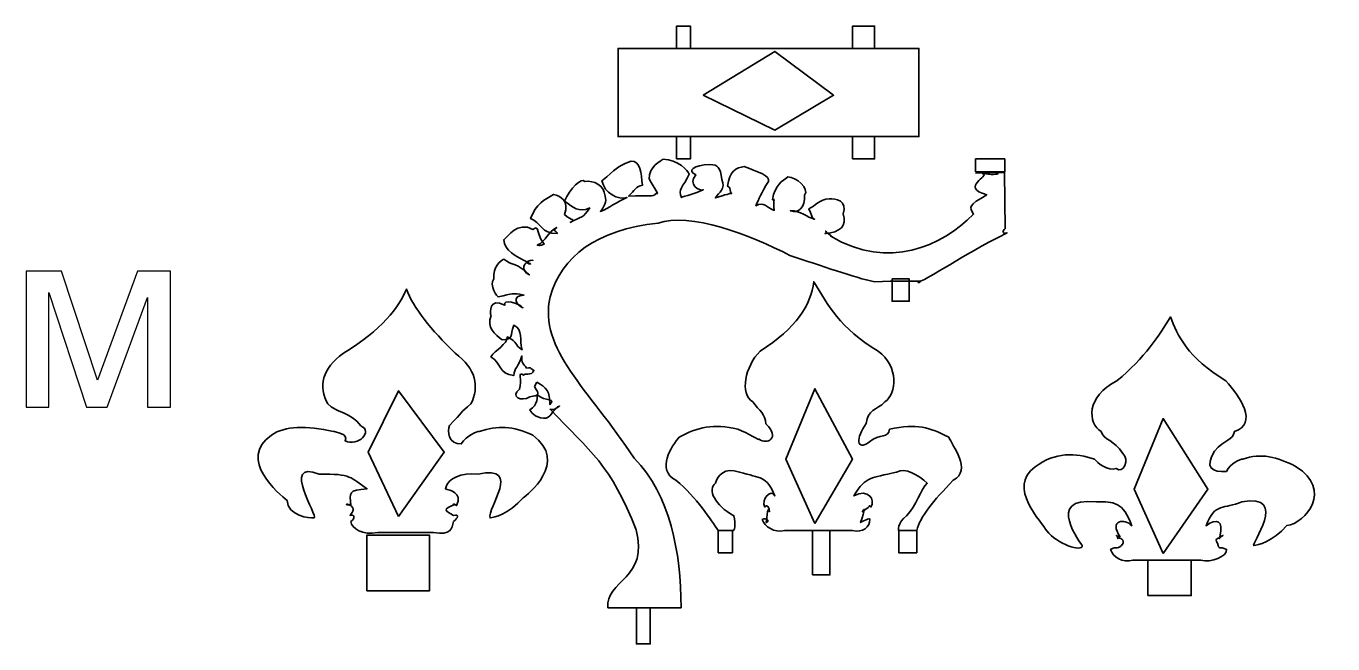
# Model space of a CAD drawing. Header units: centimetres. Extents: x -108 to 55, y -52 to 52.
# Drawn here: x 15.75 to 33.35, y -27.77 to -19.44 of the extents above; entities that cross this region are included whole.
import ezdxf

# ---------------------------------------------------------------- set-up
doc = ezdxf.new("R2010")
doc.units = ezdxf.units.CM
doc.header["$MEASUREMENT"] = 0
doc.layers.add('layer 1', color=7, linetype='Continuous')

msp = doc.modelspace()

# ---------------------------------------------------------------- linework, layer by layer
at = {"layer": 'layer 1', "color": 250, "lineweight": 35}
for points, knots in [([(24.50603, -19.74223), (24.50603, -19.74223), (24.69248, -19.74223), (24.69248, -19.74223), (24.69248, -19.74223), (24.69248, -19.74223), (24.69248, -19.44182), (24.69248, -19.44182), (24.69248, -19.44182), (24.69248, -19.44182), (24.50603, -19.44182), (24.50603, -19.44182), (24.50603, -19.44182), (24.50603, -19.44182), (24.50603, -19.74223), (24.50603, -19.74223)], [0, 0, 0, 0, 0.2, 0.2, 0.2, 0.2, 0.4, 0.4, 0.4, 0.4, 0.6, 0.6, 0.6, 0.6, 1, 1, 1, 1]), ([(26.87701, -19.74223), (26.87701, -19.74223), (27.17346, -19.74223), (27.17346, -19.74223), (27.17346, -19.74223), (27.17346, -19.74223), (27.17346, -19.44182), (27.17346, -19.44182), (27.17346, -19.44182), (27.17346, -19.44182), (26.87701, -19.44182), (26.87701, -19.44182), (26.87701, -19.44182), (26.87701, -19.44182), (26.87701, -19.74223), (26.87701, -19.74223)], [0, 0, 0, 0, 0.2, 0.2, 0.2, 0.2, 0.4, 0.4, 0.4, 0.4, 0.6, 0.6, 0.6, 0.6, 1, 1, 1, 1]), ([(24.71721, -20.93203), (24.71721, -20.93203), (24.48129, -20.93203), (24.48129, -20.93203), (24.48129, -20.93203), (24.48129, -20.93203), (23.71975, -20.93203), (23.71975, -20.93203), (23.71975, -20.93203), (23.71975, -20.93203), (23.71975, -19.74223), (23.71975, -19.74223), (23.71975, -19.74223), (23.71975, -19.74223), (24.48129, -19.74223), (24.48129, -19.74223), (24.48129, -19.74223), (24.48129, -19.74223), (24.76469, -19.74223), (24.76469, -19.74223), (24.76469, -19.74223), (24.76469, -19.74223), (26.84404, -19.74223), (26.84404, -19.74223), (26.84404, -19.74223), (26.84404, -19.74223), (27.11975, -19.74223), (27.11975, -19.74223), (27.11975, -19.74223), (27.11975, -19.74223), (27.77046, -19.74223), (27.77046, -19.74223), (27.77046, -19.74223), (27.77046, -19.74223), (27.77046, -20.93203), (27.77046, -20.93203), (27.77046, -20.93203), (27.77046, -20.93203), (27.15179, -20.93203), (27.15179, -20.93203), (27.15179, -20.93203), (27.15179, -20.93203), (26.84404, -20.93203), (26.84404, -20.93203), (26.84404, -20.93203), (26.84404, -20.93203), (24.71721, -20.93203), (24.71721, -20.93203)], [0, 0, 0, 0, 0.07692308, 0.07692308, 0.07692308, 0.07692308, 0.15384615, 0.15384615, 0.15384615, 0.15384615, 0.23076923, 0.23076923, 0.23076923, 0.23076923, 0.30769231, 0.30769231, 0.30769231, 0.30769231, 0.38461538, 0.38461538, 0.38461538, 0.38461538, 0.46153846, 0.46153846, 0.46153846, 0.46153846, 0.53846154, 0.53846154, 0.53846154, 0.53846154, 0.61538462, 0.61538462, 0.61538462, 0.61538462, 0.69230769, 0.69230769, 0.69230769, 0.69230769, 0.76923077, 0.76923077, 0.76923077, 0.76923077, 0.84615385, 0.84615385, 0.84615385, 0.84615385, 1, 1, 1, 1]), ([(24.50603, -21.23248), (24.50603, -21.23248), (24.69248, -21.23248), (24.69248, -21.23248), (24.69248, -21.23248), (24.69248, -21.23248), (24.69248, -20.93203), (24.69248, -20.93203), (24.69248, -20.93203), (24.69248, -20.93203), (24.50603, -20.93203), (24.50603, -20.93203), (24.50603, -20.93203), (24.50603, -20.93203), (24.50603, -21.23248), (24.50603, -21.23248)], [0, 0, 0, 0, 0.2, 0.2, 0.2, 0.2, 0.4, 0.4, 0.4, 0.4, 0.6, 0.6, 0.6, 0.6, 1, 1, 1, 1]), ([(26.87701, -21.23248), (26.87701, -21.23248), (27.17346, -21.23248), (27.17346, -21.23248), (27.17346, -21.23248), (27.17346, -21.23248), (27.17346, -20.93203), (27.17346, -20.93203), (27.17346, -20.93203), (27.17346, -20.93203), (26.87701, -20.93203), (26.87701, -20.93203), (26.87701, -20.93203), (26.87701, -20.93203), (26.87701, -21.23248), (26.87701, -21.23248)], [0, 0, 0, 0, 0.2, 0.2, 0.2, 0.2, 0.4, 0.4, 0.4, 0.4, 0.6, 0.6, 0.6, 0.6, 1, 1, 1, 1]), ([(28.53376, -21.42537), (28.98569, -21.39002), (28.86146, -21.47201), (28.62891, -21.42936), (28.62891, -21.42936), (28.74312, -21.46003), (28.3071, -21.61388), (28.68586, -21.71534), (28.68586, -21.71534), (28.43712, -21.86073), (28.44677, -21.87926), (28.50737, -21.97755), (28.50737, -21.97755), (28.06956, -22.41356), (27.371, -22.73795), (26.5839, -22.27607), (26.5839, -22.27607), (26.62132, -22.27376), (26.52916, -22.2433), (26.51703, -22.20565), (26.51703, -22.20565), (26.50901, -22.19128), (26.54387, -22.25191), (26.50473, -22.23755), (26.50473, -22.23755), (26.71788, -22.22587), (26.80287, -22.13392), (26.74968, -21.97207), (26.74968, -21.97207), (26.81796, -21.80329), (26.64795, -21.75982), (26.5603, -21.77115), (26.5603, -21.77115), (26.43752, -21.77577), (26.37327, -21.86772), (26.29062, -21.90468), (26.29062, -21.90468), (26.35253, -22.05771), (26.33868, -22.04848), (26.36648, -22.04414), (26.36648, -22.04414), (26.25814, -22.02206), (26.18055, -21.9267), (26.03902, -21.93228), (26.03902, -21.93228), (26.14351, -21.97138), (26.24029, -21.89332), (26.23195, -21.71941), (26.23195, -21.71941), (26.2982, -21.63989), (26.11785, -21.47181), (26.00544, -21.47642), (26.00544, -21.47642), (25.93419, -21.53041), (25.8328, -21.57971), (25.79766, -21.78397), (25.79766, -21.78397), (25.84283, -21.76082), (25.79994, -21.79207), (25.8215, -21.92622), (25.8215, -21.92622), (25.72283, -21.88322), (25.68166, -21.80891), (25.57459, -21.86376), (25.57459, -21.86376), (25.61562, -21.77532), (25.64884, -21.69205), (25.74437, -21.53713), (25.74437, -21.53713), (25.77048, -21.45737), (25.60949, -21.41389), (25.41912, -21.33652), (25.41912, -21.33652), (25.31073, -21.34789), (25.21971, -21.39753), (25.19498, -21.60179), (25.19498, -21.60179), (25.25782, -21.61664), (25.21509, -21.73808), (25.24941, -21.69371), (25.24941, -21.69371), (25.24018, -21.70011), (25.1679, -21.71055), (25.02937, -21.75779), (25.02937, -21.75779), (25.07867, -21.68124), (25.17486, -21.64251), (25.11663, -21.50809), (25.11663, -21.50809), (25.08956, -21.34603), (25.07212, -21.31199), (24.95316, -21.30717), (24.95316, -21.30717), (24.74364, -21.31885), (24.63287, -21.38944), (24.76834, -21.448), (24.76834, -21.448), (24.64614, -21.57964), (24.82249, -21.67059), (24.86576, -21.64954), (24.86576, -21.64954), (24.61372, -21.75496), (24.55922, -21.74011), (24.57135, -21.7542), (24.57135, -21.7542), (24.52487, -21.642), (24.5905, -21.62012), (24.67663, -21.43863), (24.67663, -21.43863), (24.66354, -21.40156), (24.52725, -21.23334), (24.32261, -21.23761), (24.32261, -21.23761), (24.31389, -21.24939), (24.12097, -21.34134), (24.13778, -21.50306), (24.13778, -21.50306), (24.21688, -21.64055), (24.28533, -21.7284), (24.22773, -21.69874), (24.22773, -21.69874), (24.19011, -21.75744), (24.13458, -21.71393), (23.86042, -21.73674), (23.86042, -21.73674), (23.94, -21.65567), (23.96556, -21.60338), (24.04614, -21.58705), (24.04614, -21.58705), (24.03119, -21.4253), (24.02216, -21.25732), (23.8948, -21.26183), (23.8948, -21.26183), (23.68155, -21.34596), (23.69691, -21.36511), (23.50168, -21.52683), (23.50168, -21.52683), (23.53365, -21.69629), (23.72268, -21.78838), (23.83758, -21.75448), (23.83758, -21.75448), (23.68692, -21.81604), (23.60806, -21.89246), (23.48087, -21.94134), (23.48087, -21.94134), (23.52776, -21.8847), (23.57241, -21.80195), (23.54419, -21.73674), (23.54419, -21.73674), (23.52738, -21.57527), (23.39595, -21.52448), (23.26931, -21.53582), (23.26931, -21.53582), (23.23203, -21.47708), (23.07073, -21.63238), (22.99787, -21.8013), (22.99787, -21.8013), (23.11025, -21.87988), (23.18955, -21.9659), (23.33707, -21.89259), (23.33707, -21.89259), (23.25639, -22.03088), (23.21701, -22.00948), (23.075, -22.08844), (23.075, -22.08844), (23.15472, -22.03016), (23.09754, -22.08486), (22.99645, -21.97999), (22.99645, -21.97999), (23.06932, -21.80068), (22.93827, -21.72544), (22.85076, -21.712), (22.85076, -21.712), (22.7234, -21.784), (22.61677, -21.83344), (22.53981, -22.03756), (22.53981, -22.03756), (22.67527, -22.08197), (22.68619, -22.25006), (22.89944, -22.23827), (22.89944, -22.23827), (22.90426, -22.20503), (22.81903, -22.21453), (22.8919, -22.15583), (22.8919, -22.15583), (22.76108, -22.22346), (22.75943, -22.33746), (22.6309, -22.39599), (22.6309, -22.39599), (22.66951, -22.38593), (22.61811, -22.41849), (22.7214, -22.38369), (22.7214, -22.38369), (22.58821, -22.17933), (22.66697, -22.12879), (22.57195, -22.18312), (22.57195, -22.18312), (22.36056, -22.06984), (22.24063, -22.27851), (22.17883, -22.32361), (22.17883, -22.32361), (22.19568, -22.47126), (22.32332, -22.5362), (22.54036, -22.64903), (22.54036, -22.64903), (22.47556, -22.64331), (22.45458, -22.61113), (22.57161, -22.59901), (22.57161, -22.59901), (22.42712, -22.61158), (22.40579, -22.74212), (22.5251, -22.79576), (22.5251, -22.79576), (22.35698, -22.63246), (22.29152, -22.67301), (22.17959, -22.58468), (22.17959, -22.58468), (22.13542, -22.6027), (22.03097, -22.68796), (22.04406, -22.85016), (22.04406, -22.85016), (21.97271, -22.92964), (22.10225, -23.10506), (22.10349, -23.09314), (22.10349, -23.09314), (22.3124, -23.05342), (22.28198, -23.03271), (22.45048, -23.06982), (22.45048, -23.06982), (22.27922, -23.0736), (22.34602, -23.21299), (22.43697, -23.23883), (22.43697, -23.23883), (22.38344, -23.17668), (22.15857, -23.11808), (22.19337, -23.20507), (22.19337, -23.20507), (21.98008, -23.09235), (21.99173, -23.3087), (22.00854, -23.34591), (22.00854, -23.34591), (21.94284, -23.50762), (22.06487, -23.60081), (22.15613, -23.67147), (22.15613, -23.67147), (22.3062, -23.6582), (22.26592, -23.6273), (22.31329, -23.47627), (22.31329, -23.47627), (22.44814, -23.53742), (22.38281, -23.66854), (22.42795, -23.805), (22.42795, -23.805), (22.31436, -23.73665), (22.3783, -23.71046), (22.22623, -23.63333), (22.22623, -23.63333), (22.22982, -23.72776), (22.06359, -23.81303), (22.00551, -23.90025), (22.00551, -23.90025), (22.15575, -23.98759), (22.10445, -24.13187), (22.31288, -24.15333), (22.31288, -24.15333), (22.32125, -24.04736), (22.37792, -24.04626), (22.42416, -23.88892), (22.42416, -23.88892), (22.41506, -23.98583), (22.44059, -23.99634), (22.4873, -24.05232), (22.4873, -24.05232), (22.57632, -24.0465), (22.51256, -24.04819), (22.58594, -24.08481), (22.58594, -24.08481), (22.55355, -24.16584), (22.44793, -24.11254), (22.44944, -24.15078), (22.44944, -24.15078), (22.35329, -24.08829), (22.43466, -24.20894), (22.39136, -24.33899), (22.39136, -24.33899), (22.26403, -24.43742), (22.41051, -24.51238), (22.53236, -24.44245), (22.53236, -24.44245), (22.65349, -24.41506), (22.67103, -24.41912), (22.59197, -24.30247)], [0, 0, 0, 0, 0.01351351, 0.01351351, 0.01351351, 0.01351351, 0.02702703, 0.02702703, 0.02702703, 0.02702703, 0.04054054, 0.04054054, 0.04054054, 0.04054054, 0.05405405, 0.05405405, 0.05405405, 0.05405405, 0.06756757, 0.06756757, 0.06756757, 0.06756757, 0.08108108, 0.08108108, 0.08108108, 0.08108108, 0.09459459, 0.09459459, 0.09459459, 0.09459459, 0.10810811, 0.10810811, 0.10810811, 0.10810811, 0.12162162, 0.12162162, 0.12162162, 0.12162162, 0.13513514, 0.13513514, 0.13513514, 0.13513514, 0.14864865, 0.14864865, 0.14864865, 0.14864865, 0.16216216, 0.16216216, 0.16216216, 0.16216216, 0.17567568, 0.17567568, 0.17567568, 0.17567568, 0.18918919, 0.18918919, 0.18918919, 0.18918919, 0.2027027, 0.2027027, 0.2027027, 0.2027027, 0.21621622, 0.21621622, 0.21621622, 0.21621622, 0.22972973, 0.22972973, 0.22972973, 0.22972973, 0.24324324, 0.24324324, 0.24324324, 0.24324324, 0.25675676, 0.25675676, 0.25675676, 0.25675676, 0.27027027, 0.27027027, 0.27027027, 0.27027027, 0.28378378, 0.28378378, 0.28378378, 0.28378378, 0.2972973, 0.2972973, 0.2972973, 0.2972973, 0.31081081, 0.31081081, 0.31081081, 0.31081081, 0.32432432, 0.32432432, 0.32432432, 0.32432432, 0.33783784, 0.33783784, 0.33783784, 0.33783784, 0.35135135, 0.35135135, 0.35135135, 0.35135135, 0.36486486, 0.36486486, 0.36486486, 0.36486486, 0.37837838, 0.37837838, 0.37837838, 0.37837838, 0.39189189, 0.39189189, 0.39189189, 0.39189189, 0.40540541, 0.40540541, 0.40540541, 0.40540541, 0.41891892, 0.41891892, 0.41891892, 0.41891892, 0.43243243, 0.43243243, 0.43243243, 0.43243243, 0.44594595, 0.44594595, 0.44594595, 0.44594595, 0.45945946, 0.45945946, 0.45945946, 0.45945946, 0.47297297, 0.47297297, 0.47297297, 0.47297297, 0.48648649, 0.48648649, 0.48648649, 0.48648649, 0.5, 0.5, 0.5, 0.5, 0.51351351, 0.51351351, 0.51351351, 0.51351351, 0.52702703, 0.52702703, 0.52702703, 0.52702703, 0.54054054, 0.54054054, 0.54054054, 0.54054054, 0.55405405, 0.55405405, 0.55405405, 0.55405405, 0.56756757, 0.56756757, 0.56756757, 0.56756757, 0.58108108, 0.58108108, 0.58108108, 0.58108108, 0.59459459, 0.59459459, 0.59459459, 0.59459459, 0.60810811, 0.60810811, 0.60810811, 0.60810811, 0.62162162, 0.62162162, 0.62162162, 0.62162162, 0.63513514, 0.63513514, 0.63513514, 0.63513514, 0.64864865, 0.64864865, 0.64864865, 0.64864865, 0.66216216, 0.66216216, 0.66216216, 0.66216216, 0.67567568, 0.67567568, 0.67567568, 0.67567568, 0.68918919, 0.68918919, 0.68918919, 0.68918919, 0.7027027, 0.7027027, 0.7027027, 0.7027027, 0.71621622, 0.71621622, 0.71621622, 0.71621622, 0.72972973, 0.72972973, 0.72972973, 0.72972973, 0.74324324, 0.74324324, 0.74324324, 0.74324324, 0.75675676, 0.75675676, 0.75675676, 0.75675676, 0.77027027, 0.77027027, 0.77027027, 0.77027027, 0.78378378, 0.78378378, 0.78378378, 0.78378378, 0.7972973, 0.7972973, 0.7972973, 0.7972973, 0.81081081, 0.81081081, 0.81081081, 0.81081081, 0.82432432, 0.82432432, 0.82432432, 0.82432432, 0.83783784, 0.83783784, 0.83783784, 0.83783784, 0.85135135, 0.85135135, 0.85135135, 0.85135135, 0.86486486, 0.86486486, 0.86486486, 0.86486486, 0.87837838, 0.87837838, 0.87837838, 0.87837838, 0.89189189, 0.89189189, 0.89189189, 0.89189189, 0.90540541, 0.90540541, 0.90540541, 0.90540541, 0.91891892, 0.91891892, 0.91891892, 0.91891892, 0.93243243, 0.93243243, 0.93243243, 0.93243243, 0.94594595, 0.94594595, 0.94594595, 0.94594595, 0.95945946, 0.95945946, 0.95945946, 0.95945946, 0.97297297, 0.97297297, 0.97297297, 0.97297297, 1, 1, 1, 1]), ([(28.53376, -21.40825), (28.53376, -21.40825), (28.92825, -21.40825), (28.92825, -21.40825), (28.92825, -21.40825), (28.92825, -21.40825), (28.92825, -21.23248), (28.92825, -21.23248), (28.92825, -21.23248), (28.92825, -21.23248), (28.53376, -21.23248), (28.53376, -21.23248), (28.53376, -21.23248), (28.53376, -21.23248), (28.53376, -21.40825), (28.53376, -21.40825)], [0, 0, 0, 0, 0.2, 0.2, 0.2, 0.2, 0.4, 0.4, 0.4, 0.4, 0.6, 0.6, 0.6, 0.6, 1, 1, 1, 1]), ([(24.56818, -27.28396), (24.55977, -26.52332), (24.42979, -25.77218), (23.93535, -25.26834), (23.93535, -25.26834), (23.31744, -24.32573), (22.64499, -23.80693), (22.80308, -23.0929), (22.80308, -23.0929), (22.9578, -22.54261), (23.42634, -22.19049), (24.25681, -22.09737), (24.25681, -22.09737), (24.67587, -21.94771), (25.50703, -22.25357), (26.0342, -22.53651), (26.0342, -22.53651), (26.46036, -22.67118), (26.89355, -22.83131), (27.17546, -22.89067)], [0, 0, 0, 0, 0.16666667, 0.16666667, 0.16666667, 0.16666667, 0.33333333, 0.33333333, 0.33333333, 0.33333333, 0.5, 0.5, 0.5, 0.5, 0.66666667, 0.66666667, 0.66666667, 0.66666667, 1, 1, 1, 1]), ([(27.79051, -22.88275), (27.79051, -22.88275), (27.77973, -22.90404), (27.75954, -22.89687), (27.75954, -22.89687), (27.973, -22.80713), (28.2822, -22.5752), (28.9595, -22.22773), (28.9595, -22.22773), (28.85391, -22.25422), (28.9276, -22.16978), (28.93332, -22.17419)], [0, 0, 0, 0, 0.25, 0.25, 0.25, 0.25, 0.5, 0.5, 0.5, 0.5, 1, 1, 1, 1]), ([(27.40914, -22.85071), (27.40914, -22.85071), (27.64162, -22.85071), (27.64162, -22.85071), (27.64162, -22.85071), (27.64162, -22.85071), (27.64162, -23.15112), (27.64162, -23.15112), (27.64162, -23.15112), (27.64162, -23.15112), (27.40914, -23.15112), (27.40914, -23.15112), (27.40914, -23.15112), (27.40914, -23.15112), (27.40914, -22.85071), (27.40914, -22.85071)], [0, 0, 0, 0, 0.2, 0.2, 0.2, 0.2, 0.4, 0.4, 0.4, 0.4, 0.6, 0.6, 0.6, 0.6, 1, 1, 1, 1]), ([(22.56868, -24.95642), (22.30447, -24.8316), (22.09536, -24.82582), (21.84948, -24.90674), (21.84948, -24.90674), (21.81048, -24.90929), (21.68573, -24.95635), (21.60712, -25.07583), (21.60712, -25.07583), (21.43631, -25.08313), (21.4113, -24.9014), (21.44954, -24.82895), (21.44954, -24.82895), (21.6323, -24.63702), (21.59072, -24.65638), (21.73586, -24.53646), (21.73586, -24.53646), (21.85379, -24.30275), (21.80528, -24.06021), (21.52471, -23.85178), (21.52471, -23.85178), (21.20115, -23.54162), (20.95734, -23.2317), (20.86811, -22.98892), (20.86811, -22.98892), (20.77058, -23.2317), (20.53504, -23.54162), (20.01975, -23.85178), (20.01975, -23.85178), (19.73092, -24.06021), (19.67807, -24.30275), (19.80861, -24.53646), (19.80861, -24.53646), (19.92629, -24.65769), (20.11067, -24.63957), (20.25564, -24.83277), (20.25564, -24.83277), (20.42576, -24.90391), (20.21792, -25.12051), (20.04111, -25.03335), (20.04111, -25.03335), (20.10251, -24.94615), (19.90324, -24.90853), (19.8867, -24.90674), (19.8867, -24.90674), (19.51749, -24.82582), (19.23179, -24.83095), (19.05244, -24.95642), (19.05244, -24.95642), (18.5826, -25.28112), (19.15972, -25.75768), (19.26025, -25.83678), (19.26025, -25.83678), (19.27131, -26.04831), (19.5619, -26.08176), (19.62533, -26.07308), (19.62533, -26.07308), (19.68878, -26.06443), (19.1642, -25.27768), (19.69474, -25.48397), (19.69474, -25.48397), (20.13169, -25.47556), (20.10898, -25.52803), (20.33794, -25.68065), (20.33794, -25.68065), (20.08459, -25.70149), (20.1024, -25.72798), (20.12049, -25.90809), (20.12049, -25.90809), (20.02782, -25.86334), (20.06024, -25.9144), (20.10096, -25.89407), (20.10096, -25.89407), (20.18588, -25.95247), (20.14743, -25.98161), (20.10898, -26.04004), (20.10898, -26.04004), (20.16149, -26.01971), (20.18963, -26.0767), (20.11873, -26.12375), (20.11873, -26.12375), (20.13368, -26.21577), (20.27648, -26.31117), (20.48109, -26.27079)], [0, 0, 0, 0, 0.04545455, 0.04545455, 0.04545455, 0.04545455, 0.09090909, 0.09090909, 0.09090909, 0.09090909, 0.13636364, 0.13636364, 0.13636364, 0.13636364, 0.18181818, 0.18181818, 0.18181818, 0.18181818, 0.22727273, 0.22727273, 0.22727273, 0.22727273, 0.27272727, 0.27272727, 0.27272727, 0.27272727, 0.31818182, 0.31818182, 0.31818182, 0.31818182, 0.36363636, 0.36363636, 0.36363636, 0.36363636, 0.40909091, 0.40909091, 0.40909091, 0.40909091, 0.45454545, 0.45454545, 0.45454545, 0.45454545, 0.5, 0.5, 0.5, 0.5, 0.54545455, 0.54545455, 0.54545455, 0.54545455, 0.59090909, 0.59090909, 0.59090909, 0.59090909, 0.63636364, 0.63636364, 0.63636364, 0.63636364, 0.68181818, 0.68181818, 0.68181818, 0.68181818, 0.72727273, 0.72727273, 0.72727273, 0.72727273, 0.77272727, 0.77272727, 0.77272727, 0.77272727, 0.81818182, 0.81818182, 0.81818182, 0.81818182, 0.86363636, 0.86363636, 0.86363636, 0.86363636, 0.90909091, 0.90909091, 0.90909091, 0.90909091, 1, 1, 1, 1]), ([(28.17264, -24.98367), (27.91123, -24.85424), (27.7449, -24.79726), (27.37679, -24.87818), (27.37679, -24.87818), (27.36208, -25.00541), (27.24563, -24.92783), (27.10452, -25.0473), (27.10452, -25.0473), (26.92593, -25.17921), (26.92042, -24.99752), (27.06101, -24.80042), (27.06101, -24.80042), (27.08055, -24.6085), (27.19513, -24.62786), (27.31402, -24.50794), (27.31402, -24.50794), (27.46809, -24.39883), (27.50605, -24.03169), (27.22266, -23.82326), (27.22266, -23.82326), (26.70031, -23.5131), (26.55121, -23.20318), (26.35367, -22.88833), (26.35367, -22.88833), (26.31705, -23.20318), (26.12219, -23.5131), (25.6314, -23.82326), (25.6314, -23.82326), (25.42886, -24.03169), (25.35438, -24.39883), (25.53204, -24.50794), (25.53204, -24.50794), (25.62424, -24.62917), (25.70451, -24.67468), (25.70923, -24.80425), (25.70923, -24.80425), (25.91542, -25.00003), (25.71846, -25.09198), (25.61928, -25.00951), (25.61928, -25.00951), (25.63457, -25.04227), (25.46941, -24.92669), (25.33058, -24.87818), (25.33058, -24.87818), (25.00715, -24.79726), (24.78567, -24.85424), (24.54206, -24.98367), (24.54206, -24.98367), (24.44195, -25.09898), (24.22308, -25.4275), (24.4991, -25.56455), (24.4991, -25.56455), (24.77661, -25.7913), (24.97442, -26.11228), (25.06913, -26.24227), (25.06913, -26.24227), (25.14692, -26.24227), (25.283, -26.24227), (25.2585, -26.24227), (25.2585, -26.24227), (25.28572, -26.2721), (25.31142, -26.1538), (25.27852, -26.04455), (25.27852, -26.04455), (25.01769, -25.90351), (24.9214, -25.6906), (25.03072, -25.60544), (25.03072, -25.60544), (25.06399, -25.49068), (25.15343, -25.39253), (25.35542, -25.45544), (25.35542, -25.45544), (25.6458, -25.54512), (25.71381, -25.4995), (25.82998, -25.77676), (25.82998, -25.77676), (25.78082, -25.67296), (25.63509, -25.8241), (25.69679, -25.92652), (25.69679, -25.92652), (25.70206, -25.9062), (25.75305, -25.88587), (25.75832, -25.99015), (25.75832, -25.99015), (25.7494, -25.92394), (25.73159, -25.95309), (25.71381, -26.13612), (25.71381, -26.13612), (25.769, -26.1158), (25.72876, -26.06653), (25.65993, -26.09523), (25.65993, -26.09523), (25.69252, -26.18725), (25.82426, -26.28264), (25.95979, -26.24227)], [0, 0, 0, 0, 0.04, 0.04, 0.04, 0.04, 0.08, 0.08, 0.08, 0.08, 0.12, 0.12, 0.12, 0.12, 0.16, 0.16, 0.16, 0.16, 0.2, 0.2, 0.2, 0.2, 0.24, 0.24, 0.24, 0.24, 0.28, 0.28, 0.28, 0.28, 0.32, 0.32, 0.32, 0.32, 0.36, 0.36, 0.36, 0.36, 0.4, 0.4, 0.4, 0.4, 0.44, 0.44, 0.44, 0.44, 0.48, 0.48, 0.48, 0.48, 0.52, 0.52, 0.52, 0.52, 0.56, 0.56, 0.56, 0.56, 0.6, 0.6, 0.6, 0.6, 0.64, 0.64, 0.64, 0.64, 0.68, 0.68, 0.68, 0.68, 0.72, 0.72, 0.72, 0.72, 0.76, 0.76, 0.76, 0.76, 0.8, 0.8, 0.8, 0.8, 0.84, 0.84, 0.84, 0.84, 0.88, 0.88, 0.88, 0.88, 0.92, 0.92, 0.92, 0.92, 1, 1, 1, 1]), ([(27.17546, -22.89067), (27.17546, -22.89067), (27.38578, -22.88275), (27.38578, -22.88275), (27.38578, -22.88275), (27.38578, -22.88275), (27.40914, -22.88275), (27.40914, -22.88275), (27.40914, -22.88275), (27.40914, -22.88275), (27.64162, -22.88275), (27.64162, -22.88275), (27.64162, -22.88275), (27.64162, -22.88275), (27.79051, -22.88275), (27.79051, -22.88275)], [0, 0, 0, 0, 0.2, 0.2, 0.2, 0.2, 0.4, 0.4, 0.4, 0.4, 0.6, 0.6, 0.6, 0.6, 1, 1, 1, 1]), ([(32.85432, -25.38571), (32.59012, -25.24167), (32.381, -25.1993), (32.13512, -25.28022), (32.13512, -25.28022), (32.09612, -25.28281), (31.97141, -25.32983), (31.91209, -25.44931), (31.91209, -25.44931), (31.72195, -25.45661), (31.61285, -25.39953), (31.75347, -25.17542), (31.75347, -25.17542), (31.88811, -25.01051), (32.00269, -25.02987), (32.0215, -24.90994), (32.0215, -24.90994), (32.34775, -24.80084), (32.09092, -24.43369), (31.90709, -24.22527), (31.90709, -24.22527), (31.39277, -23.9151), (31.24367, -23.60518), (31.16126, -23.36244), (31.16126, -23.36244), (31.00951, -23.60518), (30.81462, -23.9151), (30.439, -24.22527), (30.439, -24.22527), (30.01656, -24.43369), (30.04684, -24.80084), (30.22447, -24.90994), (30.22447, -24.90994), (30.26485, -25.03118), (30.39635, -25.01306), (30.51679, -25.20626), (30.51679, -25.20626), (30.61274, -25.27743), (30.52602, -25.49399), (30.42684, -25.40683), (30.42684, -25.40683), (30.32703, -25.44428), (30.16188, -25.32873), (30.13814, -25.28022), (30.13814, -25.28022), (29.87628, -25.1993), (29.61321, -25.17687), (29.33808, -25.38571), (29.33808, -25.38571), (28.94155, -25.66218), (29.43586, -26.13116), (29.4939, -26.24947), (29.4939, -26.24947), (29.6251, -26.42179), (29.97625, -26.5422), (29.97098, -26.44656), (29.97098, -26.44656), (29.96568, -26.43788), (29.44984, -25.7758), (30.16301, -25.85745), (30.16301, -25.85745), (30.39604, -25.84904), (30.52137, -25.86048), (30.63754, -26.17877), (30.63754, -26.17877), (30.54101, -26.07497), (30.32752, -26.10146), (30.48106, -26.32853), (30.48106, -26.32853), (30.39452, -26.30821), (30.44551, -26.29139), (30.45075, -26.35409), (30.45075, -26.35409), (30.44186, -26.32598), (30.53918, -26.35509), (30.52137, -26.41352), (30.52137, -26.41352), (30.46146, -26.51784), (30.42119, -26.45018), (30.35239, -26.49724), (30.35239, -26.49724), (30.38494, -26.60748), (30.51672, -26.68465), (30.65222, -26.64427)], [0, 0, 0, 0, 0.04545455, 0.04545455, 0.04545455, 0.04545455, 0.09090909, 0.09090909, 0.09090909, 0.09090909, 0.13636364, 0.13636364, 0.13636364, 0.13636364, 0.18181818, 0.18181818, 0.18181818, 0.18181818, 0.22727273, 0.22727273, 0.22727273, 0.22727273, 0.27272727, 0.27272727, 0.27272727, 0.27272727, 0.31818182, 0.31818182, 0.31818182, 0.31818182, 0.36363636, 0.36363636, 0.36363636, 0.36363636, 0.40909091, 0.40909091, 0.40909091, 0.40909091, 0.45454545, 0.45454545, 0.45454545, 0.45454545, 0.5, 0.5, 0.5, 0.5, 0.54545455, 0.54545455, 0.54545455, 0.54545455, 0.59090909, 0.59090909, 0.59090909, 0.59090909, 0.63636364, 0.63636364, 0.63636364, 0.63636364, 0.68181818, 0.68181818, 0.68181818, 0.68181818, 0.72727273, 0.72727273, 0.72727273, 0.72727273, 0.77272727, 0.77272727, 0.77272727, 0.77272727, 0.81818182, 0.81818182, 0.81818182, 0.81818182, 0.86363636, 0.86363636, 0.86363636, 0.86363636, 0.90909091, 0.90909091, 0.90909091, 0.90909091, 1, 1, 1, 1]), ([(22.62394, -24.24208), (22.75819, -24.31387), (22.79981, -24.37416), (22.80122, -24.54501), (22.80122, -24.54501), (22.89048, -24.45419), (22.74276, -24.51131), (22.62566, -24.40992), (22.62566, -24.40992), (22.63734, -24.41127), (22.64237, -24.56044), (22.52978, -24.61615), (22.52978, -24.61615), (22.53812, -24.63637), (22.60165, -24.72405), (22.7142, -24.72956), (22.7142, -24.72956), (22.82489, -24.73548), (22.81766, -24.62155), (22.9321, -24.56609), (22.9321, -24.56609), (22.88146, -24.57071), (22.89879, -24.625), (22.80239, -24.60888), (22.80239, -24.60888), (23.34541, -25.17329), (23.62188, -25.36094), (23.9615, -26.2352), (23.9615, -26.2352), (24.1446, -26.87541), (23.54546, -26.92691), (23.57902, -27.28396)], [0, 0, 0, 0, 0.11111111, 0.11111111, 0.11111111, 0.11111111, 0.22222222, 0.22222222, 0.22222222, 0.22222222, 0.33333333, 0.33333333, 0.33333333, 0.33333333, 0.44444444, 0.44444444, 0.44444444, 0.44444444, 0.55555556, 0.55555556, 0.55555556, 0.55555556, 0.66666667, 0.66666667, 0.66666667, 0.66666667, 0.77777778, 0.77777778, 0.77777778, 0.77777778, 1, 1, 1, 1]), ([(21.2315, -26.27079), (21.47572, -26.31165), (21.47913, -26.21653), (21.50235, -26.12375), (21.50235, -26.12375), (21.56316, -26.0767), (21.58297, -26.01971), (21.50383, -26.04004), (21.50383, -26.04004), (21.38873, -25.98161), (21.35028, -25.95247), (21.52016, -25.89407), (21.52016, -25.89407), (21.46766, -25.9144), (21.50838, -25.86334), (21.5408, -25.90809), (21.5408, -25.90809), (21.63378, -25.72798), (21.44327, -25.70149), (21.394, -25.68065), (21.394, -25.68065), (21.42718, -25.52803), (21.60602, -25.46371), (21.83315, -25.48397), (21.83315, -25.48397), (22.4449, -25.35202), (21.9446, -25.9515), (21.99576, -26.07308), (21.99576, -26.07308), (22.04695, -26.07001), (22.25349, -26.01923), (22.43893, -25.8034), (22.43893, -25.8034), (22.49003, -25.7727), (23.06112, -25.31802), (22.56868, -24.95642)], [0, 0, 0, 0, 0.1, 0.1, 0.1, 0.1, 0.2, 0.2, 0.2, 0.2, 0.3, 0.3, 0.3, 0.3, 0.4, 0.4, 0.4, 0.4, 0.5, 0.5, 0.5, 0.5, 0.6, 0.6, 0.6, 0.6, 0.7, 0.7, 0.7, 0.7, 0.8, 0.8, 0.8, 0.8, 1, 1, 1, 1]), ([(26.87801, -26.24227), (27.01096, -26.28312), (27.12106, -26.188), (27.10787, -26.09523), (27.10787, -26.09523), (27.1173, -26.06653), (27.00768, -26.1158), (26.98467, -26.13612), (26.98467, -26.13612), (27.0451, -25.95309), (27.04823, -25.92394), (27.00951, -25.99015), (27.00951, -25.99015), (27.16561, -25.88587), (27.07466, -25.9062), (27.12568, -25.92652), (27.12568, -25.92652), (27.18742, -25.8241), (27.08906, -25.67296), (26.89617, -25.77676), (26.89617, -25.77676), (27.06291, -25.4995), (27.12202, -25.54512), (27.46705, -25.45544), (27.46705, -25.45544), (27.59552, -25.39253), (27.75847, -25.49068), (27.88408, -25.60544), (27.88408, -25.60544), (27.78621, -25.6906), (27.75013, -25.90351), (27.60441, -26.04455), (27.60441, -26.04455), (27.48021, -26.13936), (27.48955, -26.26311), (27.49995, -26.24227), (27.49995, -26.24227), (27.52507, -26.24227), (27.6791, -26.24227), (27.74283, -26.24227), (27.74283, -26.24227), (27.78562, -26.0583), (27.96297, -25.84553), (28.23452, -25.56455), (28.23452, -25.56455), (28.49118, -25.4275), (28.22094, -25.09898), (28.17264, -24.98367)], [0, 0, 0, 0, 0.07692308, 0.07692308, 0.07692308, 0.07692308, 0.15384615, 0.15384615, 0.15384615, 0.15384615, 0.23076923, 0.23076923, 0.23076923, 0.23076923, 0.30769231, 0.30769231, 0.30769231, 0.30769231, 0.38461538, 0.38461538, 0.38461538, 0.38461538, 0.46153846, 0.46153846, 0.46153846, 0.46153846, 0.53846154, 0.53846154, 0.53846154, 0.53846154, 0.61538462, 0.61538462, 0.61538462, 0.61538462, 0.69230769, 0.69230769, 0.69230769, 0.69230769, 0.76923077, 0.76923077, 0.76923077, 0.76923077, 0.84615385, 0.84615385, 0.84615385, 0.84615385, 1, 1, 1, 1]), ([(31.57047, -26.64427), (31.70342, -26.68517), (31.92866, -26.59001), (31.91546, -26.49724), (31.91546, -26.49724), (31.80977, -26.45018), (31.81528, -26.51784), (31.79223, -26.41352), (31.79223, -26.41352), (31.73756, -26.35509), (31.83488, -26.32598), (31.81707, -26.35409), (31.81707, -26.35409), (31.87701, -26.29139), (31.88222, -26.30821), (31.82644, -26.32853), (31.82644, -26.32853), (31.87984, -26.10146), (31.78152, -26.07497), (31.6392, -26.17877), (31.6392, -26.17877), (31.75533, -25.86048), (31.88153, -25.96184), (32.11879, -25.85745), (32.11879, -25.85745), (32.76806, -25.7367), (32.23024, -26.44963), (32.28143, -26.44656), (32.28143, -26.44656), (32.33263, -26.44349), (32.53913, -26.39271), (32.72458, -26.17688), (32.72458, -26.17688), (32.984, -26.14622), (33.34676, -25.6915), (32.85432, -25.38571)], [0, 0, 0, 0, 0.1, 0.1, 0.1, 0.1, 0.2, 0.2, 0.2, 0.2, 0.3, 0.3, 0.3, 0.3, 0.4, 0.4, 0.4, 0.4, 0.5, 0.5, 0.5, 0.5, 0.6, 0.6, 0.6, 0.6, 0.7, 0.7, 0.7, 0.7, 0.8, 0.8, 0.8, 0.8, 1, 1, 1, 1]), ([(20.33333, -27.05472), (20.33333, -27.05472), (21.17924, -27.05472), (21.17924, -27.05472), (21.17924, -27.05472), (21.17924, -27.05472), (21.17924, -26.30772), (21.17924, -26.30772), (21.17924, -26.30772), (21.17924, -26.30772), (20.33333, -26.30772), (20.33333, -26.30772), (20.33333, -26.30772), (20.33333, -26.30772), (20.33333, -27.05472), (20.33333, -27.05472)], [0, 0, 0, 0, 0.2, 0.2, 0.2, 0.2, 0.4, 0.4, 0.4, 0.4, 0.6, 0.6, 0.6, 0.6, 1, 1, 1, 1]), ([(25.2585, -26.54265), (25.2585, -26.54265), (25.06913, -26.54265), (25.06913, -26.54265), (25.06913, -26.54265), (25.06913, -26.54265), (25.06913, -26.24227), (25.06913, -26.24227), (25.06913, -26.24227), (25.06913, -26.24227), (25.2585, -26.24227), (25.2585, -26.24227), (25.2585, -26.24227), (25.2585, -26.24227), (25.2585, -26.54265), (25.2585, -26.54265)], [0, 0, 0, 0, 0.2, 0.2, 0.2, 0.2, 0.4, 0.4, 0.4, 0.4, 0.6, 0.6, 0.6, 0.6, 1, 1, 1, 1]), ([(26.33558, -26.84306), (26.33558, -26.84306), (26.57157, -26.84306), (26.57157, -26.84306), (26.57157, -26.84306), (26.57157, -26.84306), (26.57157, -26.24223), (26.57157, -26.24223), (26.57157, -26.24223), (26.57157, -26.24223), (26.33558, -26.24223), (26.33558, -26.24223), (26.33558, -26.24223), (26.33558, -26.24223), (26.33558, -26.84306), (26.33558, -26.84306)], [0, 0, 0, 0, 0.2, 0.2, 0.2, 0.2, 0.4, 0.4, 0.4, 0.4, 0.6, 0.6, 0.6, 0.6, 1, 1, 1, 1]), ([(27.49995, -26.24227), (27.49995, -26.24227), (27.74283, -26.24227), (27.74283, -26.24227), (27.74283, -26.24227), (27.74283, -26.24227), (27.74283, -26.54265), (27.74283, -26.54265), (27.74283, -26.54265), (27.74283, -26.54265), (27.49995, -26.54265), (27.49995, -26.54265), (27.49995, -26.54265), (27.49995, -26.54265), (27.49995, -26.24227), (27.49995, -26.24227)], [0, 0, 0, 0, 0.2, 0.2, 0.2, 0.2, 0.4, 0.4, 0.4, 0.4, 0.6, 0.6, 0.6, 0.6, 1, 1, 1, 1]), ([(30.85244, -27.12046), (30.85244, -27.12046), (31.43959, -27.12046), (31.43959, -27.12046), (31.43959, -27.12046), (31.43959, -27.12046), (31.43959, -26.64424), (31.43959, -26.64424), (31.43959, -26.64424), (31.43959, -26.64424), (30.85244, -26.64424), (30.85244, -26.64424), (30.85244, -26.64424), (30.85244, -26.64424), (30.85244, -27.12046), (30.85244, -27.12046)], [0, 0, 0, 0, 0.2, 0.2, 0.2, 0.2, 0.4, 0.4, 0.4, 0.4, 0.6, 0.6, 0.6, 0.6, 1, 1, 1, 1]), ([(23.57902, -27.28396), (23.57902, -27.28396), (23.96532, -27.28396), (23.96532, -27.28396), (23.96532, -27.28396), (23.96532, -27.28396), (24.15239, -27.28396), (24.15239, -27.28396), (24.15239, -27.28396), (24.15239, -27.28396), (24.56818, -27.28396), (24.56818, -27.28396)], [0, 0, 0, 0, 0.25, 0.25, 0.25, 0.25, 0.5, 0.5, 0.5, 0.5, 1, 1, 1, 1]), ([(24.15239, -27.28396), (24.15239, -27.28396), (23.96532, -27.28396), (23.96532, -27.28396), (23.96532, -27.28396), (23.96532, -27.28396), (23.96532, -27.77223), (23.96532, -27.77223), (23.96532, -27.77223), (23.96532, -27.77223), (24.15239, -27.77223), (24.15239, -27.77223), (24.15239, -27.77223), (24.15239, -27.77223), (24.15239, -27.28396), (24.15239, -27.28396)], [0, 0, 0, 0, 0.2, 0.2, 0.2, 0.2, 0.4, 0.4, 0.4, 0.4, 0.6, 0.6, 0.6, 0.6, 1, 1, 1, 1])]:
    msp.add_open_spline(points, degree=3, knots=knots, dxfattribs=at)
at = {"layer": 'layer 1', "color": 242, "lineweight": 35}
for points in [[(24.86456, -20.3753), (24.86456, -20.3753), (25.82874, -19.78244), (25.82874, -19.78244), (25.82874, -19.78244), (25.82874, -19.78244), (26.6208, -20.3753), (26.6208, -20.3753), (26.6208, -20.3753), (26.6208, -20.3753), (25.82874, -20.84356), (25.82874, -20.84356), (25.82874, -20.84356), (25.82874, -20.84356), (24.86456, -20.3753), (24.86456, -20.3753)], [(20.76097, -26.05351), (20.76097, -26.05351), (20.35259, -25.18552), (20.35259, -25.18552), (20.35259, -25.18552), (20.35259, -25.18552), (20.76097, -24.35956), (20.76097, -24.35956), (20.76097, -24.35956), (20.76097, -24.35956), (21.37767, -25.18552), (21.37767, -25.18552), (21.37767, -25.18552), (21.37767, -25.18552), (20.76097, -26.05351), (20.76097, -26.05351)], [(26.37014, -26.15052), (26.37014, -26.15052), (25.97932, -25.28164), (25.97932, -25.28164), (25.97932, -25.28164), (25.97932, -25.28164), (26.37014, -24.33103), (26.37014, -24.33103), (26.37014, -24.33103), (26.37014, -24.33103), (26.87608, -25.28164), (26.87608, -25.28164), (26.87608, -25.28164), (26.87608, -25.28164), (26.37014, -26.15052), (26.37014, -26.15052)], [(31.06259, -26.55164), (31.06259, -26.55164), (30.67178, -25.68365), (30.67178, -25.68365), (30.67178, -25.68365), (30.67178, -25.68365), (31.06259, -24.73304), (31.06259, -24.73304), (31.06259, -24.73304), (31.06259, -24.73304), (31.66332, -25.68365), (31.66332, -25.68365), (31.66332, -25.68365), (31.66332, -25.68365), (31.06259, -26.55164), (31.06259, -26.55164)]]:
    msp.add_open_spline(points, degree=3, knots=[0, 0, 0, 0, 0.2, 0.2, 0.2, 0.2, 0.4, 0.4, 0.4, 0.4, 0.6, 0.6, 0.6, 0.6, 1, 1, 1, 1], dxfattribs=at)
at = {"layer": 'layer 1', "color": 250, "lineweight": 35}
for points in [[(28.92591, -21.41514), (28.92591, -21.41514), (28.53376, -21.42537), (28.53376, -21.42537)], [(28.93332, -22.17419), (28.93332, -22.17419), (28.92591, -21.41514), (28.92591, -21.41514)], [(22.59197, -24.30247), (22.59197, -24.30247), (22.62394, -24.24208), (22.62394, -24.24208)], [(20.48109, -26.27079), (20.48109, -26.27079), (21.2315, -26.27079), (21.2315, -26.27079)], [(25.95979, -26.24227), (25.95979, -26.24227), (26.87801, -26.24227), (26.87801, -26.24227)], [(30.65222, -26.64427), (30.65222, -26.64427), (31.57047, -26.64427), (31.57047, -26.64427)]]:
    msp.add_open_spline(points, degree=3, dxfattribs=at)
at = {"layer": 'layer 1', "color": 250}
msp.add_open_spline([(15.74598, -22.74578), (15.74598, -22.74578), (16.22446, -22.74578), (16.22446, -22.74578), (16.22446, -22.74578), (16.22446, -22.74578), (16.70943, -24.21422), (16.70943, -24.21422), (16.70943, -24.21422), (16.70943, -24.21422), (17.24624, -22.74578), (17.24624, -22.74578), (17.24624, -22.74578), (17.24624, -22.74578), (17.69055, -22.74578), (17.69055, -22.74578), (17.69055, -22.74578), (17.69055, -22.74578), (17.69055, -24.58074), (17.69055, -24.58074), (17.69055, -24.58074), (17.69055, -24.58074), (17.37942, -24.58074), (17.37942, -24.58074), (17.37942, -24.58074), (17.37942, -24.58074), (17.37942, -23.10346), (17.37942, -23.10346), (17.37942, -23.10346), (17.37942, -23.10346), (16.83906, -24.58074), (16.83906, -24.58074), (16.83906, -24.58074), (16.83906, -24.58074), (16.56093, -24.58074), (16.56093, -24.58074), (16.56093, -24.58074), (16.56093, -24.58074), (16.05004, -23.03275), (16.05004, -23.03275), (16.05004, -23.03275), (16.05004, -23.03275), (16.05004, -24.58074), (16.05004, -24.58074), (16.05004, -24.58074), (16.05004, -24.58074), (15.74598, -24.58074), (15.74598, -24.58074), (15.74598, -24.58074), (15.74598, -24.58074), (15.74598, -22.74578), (15.74598, -22.74578)], degree=3, knots=[0, 0, 0, 0, 0.07142857, 0.07142857, 0.07142857, 0.07142857, 0.14285714, 0.14285714, 0.14285714, 0.14285714, 0.21428571, 0.21428571, 0.21428571, 0.21428571, 0.28571429, 0.28571429, 0.28571429, 0.28571429, 0.35714286, 0.35714286, 0.35714286, 0.35714286, 0.42857143, 0.42857143, 0.42857143, 0.42857143, 0.5, 0.5, 0.5, 0.5, 0.57142857, 0.57142857, 0.57142857, 0.57142857, 0.64285714, 0.64285714, 0.64285714, 0.64285714, 0.71428571, 0.71428571, 0.71428571, 0.71428571, 0.78571429, 0.78571429, 0.78571429, 0.78571429, 0.85714286, 0.85714286, 0.85714286, 0.85714286, 1, 1, 1, 1], dxfattribs=at)

doc.saveas('drawing.dxf')
